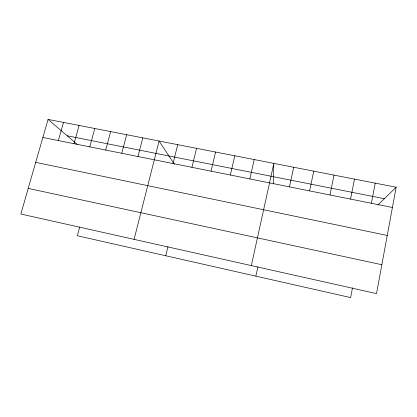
<?xml version="1.0" encoding="UTF-8"?>
<svg xmlns="http://www.w3.org/2000/svg" width="417" height="417" viewBox="0 0 417 417"><rect width="100%" height="100%" fill="white"/><g stroke="black" fill="none" stroke-linecap="round" stroke-linejoin="round"><path stroke-width="0.63" d="M273.359 183.944L273.839 163.391L251.331 265.593M396.15 187.217L376.525 293.604L20.85 214.03L48.064 119.403L396.15 187.217L377.88 205.055M352.485 287.839L350.619 297.597L77.364 235.761L79.736 226.994M371.37 203.272L375.206 183.136M350.561 199.102L354.492 179.102M329.977 194.979L334.007 175.109M309.617 190.897L313.735 171.163M289.476 186.863L293.683 167.253M255.866 276.153L257.914 266.765M249.835 178.924L254.208 159.565M230.33 175.015L234.787 155.781M211.028 171.152L215.568 152.033M165.737 255.757L167.962 246.65M191.929 167.326L196.548 148.327M173.029 163.542L177.725 144.663M134.092 239.363L159.096 141.035L174.405 164.267M137.97 156.516L142.802 137.86M121.759 153.268L126.659 134.712M105.694 150.052L110.656 131.595M89.78 146.862L94.8 128.504M74.002 143.703L79.084 125.444M58.364 140.571L63.504 122.41M67.184 135.786L384.359 198.727M42.868 137.469L392.413 207.484M35.706 162.369L387.252 235.454M28.22 188.395L381.852 264.732M48.064 119.403L77.14 144.324"/></g></svg>
